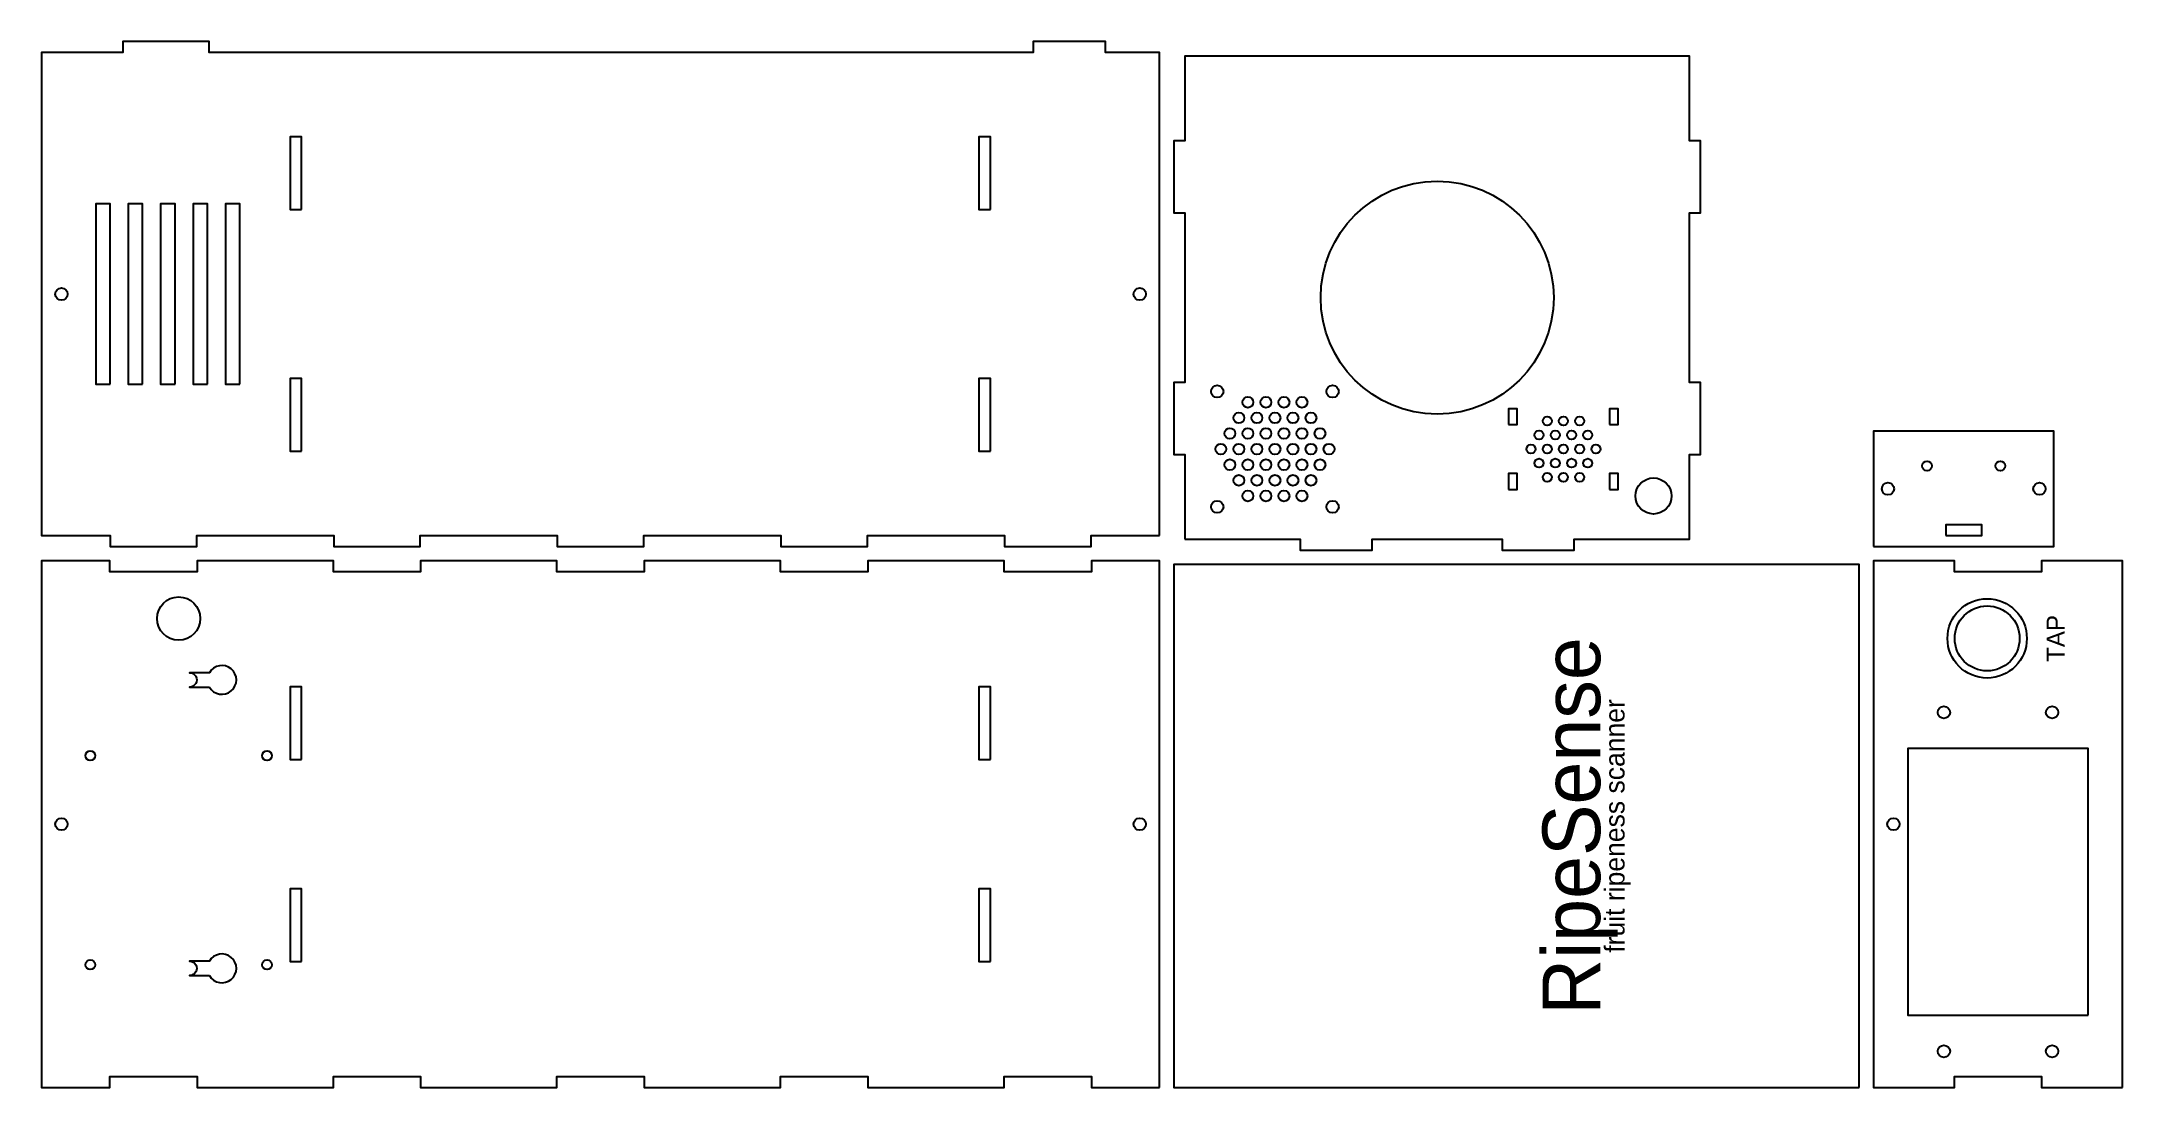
# Model space of a CAD drawing. Header units: millimetres. Extents: x 4 to 581, y 4 to 294.
import ezdxf
from ezdxf.enums import TextEntityAlignment as Align

# ---------------------------------------------------------------- set-up
doc = ezdxf.new("R2010")
doc.units = ezdxf.units.MM

msp = doc.modelspace()

# ---------------------------------------------------------------- linework, layer by layer
at = {"layer": 'CUT'}
for points in [[(314, 157), (314, 291), (299, 291), (299, 294), (279, 294), (279, 291), (50.5, 291), (50.5, 294), (26.5, 294), (26.5, 291), (4, 291), (4, 157), (23, 157), (23, 154), (47, 154), (47, 157), (85, 157), (85, 154), (109, 154), (109, 157), (147, 157), (147, 154), (171, 154), (171, 157), (209, 157), (209, 154), (233, 154), (233, 157), (271, 157), (271, 154), (295, 154), (295, 157)], [(321, 156), (353, 156), (353, 153), (373, 153), (373, 156), (409, 156), (409, 153), (429, 153), (429, 156), (461, 156), (461, 179.5), (464, 179.5), (464, 199.5), (461, 199.5), (461, 246.5), (464, 246.5), (464, 266.5), (461, 266.5), (461, 290), (321, 290), (321, 266.5), (318, 266.5), (318, 246.5), (321, 246.5), (321, 199.5), (318, 199.5), (318, 179.5), (321, 179.5)], [(76.1, 247.4), (76.1, 267.6), (72.9, 267.6), (72.9, 247.4)], [(267.1, 247.4), (267.1, 267.6), (263.9, 267.6), (263.9, 247.4)], [(23, 199), (23, 249), (19, 249), (19, 199)], [(32, 199), (32, 249), (28, 249), (28, 199)], [(41, 199), (41, 249), (37, 249), (37, 199)], [(50, 199), (50, 249), (46, 249), (46, 199)], [(59, 199), (59, 249), (55, 249), (55, 199)], [(76.1, 180.4), (76.1, 200.6), (72.9, 200.6), (72.9, 180.4)], [(267.1, 180.4), (267.1, 200.6), (263.9, 200.6), (263.9, 180.4)], [(410.8, 187.8), (413.2, 187.8), (413.2, 192.2), (410.8, 192.2)], [(438.8, 187.8), (441.2, 187.8), (441.2, 192.2), (438.8, 192.2)], [(512, 154), (562, 154), (562, 186), (512, 186)], [(410.8, 169.8), (413.2, 169.8), (413.2, 174.2), (410.8, 174.2)], [(438.8, 169.8), (441.2, 169.8), (441.2, 174.2), (438.8, 174.2)], [(532, 157), (542, 157), (542, 160), (532, 160)], [(314, 4), (314, 150), (295.1, 150), (295.1, 147), (270.9, 147), (270.9, 150), (233.1, 150), (233.1, 147), (208.9, 147), (208.9, 150), (171.1, 150), (171.1, 147), (146.9, 147), (146.9, 150), (109.1, 150), (109.1, 147), (84.9, 147), (84.9, 150), (47.1, 150), (47.1, 147), (22.9, 147), (22.9, 150), (4, 150), (4, 4), (22.9, 4), (22.9, 7), (47.1, 7), (47.1, 4), (84.9, 4), (84.9, 7), (109.1, 7), (109.1, 4), (146.9, 4), (146.9, 7), (171.1, 7), (171.1, 4), (208.9, 4), (208.9, 7), (233.1, 7), (233.1, 4), (270.9, 4), (270.9, 7), (295.1, 7), (295.1, 4)], [(508, 4), (508, 149), (318, 149), (318, 4)], [(581, 4), (581, 150), (558.6, 150), (558.6, 147), (534.4, 147), (534.4, 150), (512, 150), (512, 4), (534.4, 4), (534.4, 7), (558.6, 7), (558.6, 4)], [(50.5359, 115), (51.0509, 114.2976), (51.7057, 113.7234), (52.4693, 113.3045), (53.3054, 113.0608), (54.1745, 113.0038), (55.0353, 113.1363), (55.847, 113.452), (56.5712, 113.9358), (57.1734, 114.565), (57.6252, 115.3095), (57.9052, 116.1342), (58, 117), (57.9052, 117.8658), (57.6252, 118.6905), (57.1734, 119.435), (56.5712, 120.0642), (55.847, 120.548), (55.0353, 120.8637), (54.1745, 120.9962), (53.3054, 120.9392), (52.4693, 120.6955), (51.7057, 120.2766), (51.0509, 119.7024), (50.5359, 119), (45, 119), (45.5176, 118.9319), (46, 118.7321), (46.4142, 118.4142), (46.7321, 118), (46.9319, 117.5176), (47, 117), (46.9319, 116.4824), (46.7321, 116), (46.4142, 115.5858), (46, 115.2679), (45.5176, 115.0681), (45, 115)], [(76.1, 94.9), (76.1, 115.1), (72.9, 115.1), (72.9, 94.9)], [(267.1, 94.9), (267.1, 115.1), (263.9, 115.1), (263.9, 94.9)], [(571.5, 24), (571.5, 98), (521.5, 98), (521.5, 24)], [(76.1, 38.9), (76.1, 59.1), (72.9, 59.1), (72.9, 38.9)], [(267.1, 38.9), (267.1, 59.1), (263.9, 59.1), (263.9, 38.9)], [(50.5359, 35), (51.0509, 34.2976), (51.7057, 33.7234), (52.4693, 33.3045), (53.3054, 33.0608), (54.1745, 33.0038), (55.0353, 33.1363), (55.847, 33.452), (56.5712, 33.9358), (57.1734, 34.565), (57.6252, 35.3095), (57.9052, 36.1342), (58, 37), (57.9052, 37.8658), (57.6252, 38.6905), (57.1734, 39.435), (56.5712, 40.0642), (55.847, 40.548), (55.0353, 40.8637), (54.1745, 40.9962), (53.3054, 40.9392), (52.4693, 40.6955), (51.7057, 40.2766), (51.0509, 39.7024), (50.5359, 39), (45, 39), (45.5176, 38.9319), (46, 38.7321), (46.4142, 38.4142), (46.7321, 38), (46.9319, 37.5176), (47, 37), (46.9319, 36.4824), (46.7321, 36), (46.4142, 35.5858), (46, 35.2679), (45.5176, 35.0681), (45, 35)]]:
    msp.add_lwpolyline(points, close=True, dxfattribs=at)
for centre, radius in [((391, 223), 32.3), ((9.5, 224), 1.7), ((308.5, 224), 1.7), ((330, 197), 1.7), ((362, 197), 1.7), ((336, 189.66), 1.5), ((338.5, 193.99), 1.5), ((341, 189.66), 1.5), ((343.5, 193.99), 1.5), ((346, 189.66), 1.5), ((348.5, 193.99), 1.5), ((351, 189.66), 1.5), ((353.5, 193.99), 1.5), ((356, 189.66), 1.5), ((333.5, 185.33), 1.5), ((338.5, 185.33), 1.5), ((343.5, 185.33), 1.5), ((348.5, 185.33), 1.5), ((353.5, 185.33), 1.5), ((358.5, 185.33), 1.5), ((419.25, 184.897), 1.25), ((421.5, 188.794), 1.25), ((423.75, 184.897), 1.25), ((426, 188.794), 1.25), ((428.25, 184.897), 1.25), ((430.5, 188.794), 1.25), ((432.75, 184.897), 1.25), ((331, 181), 1.5), ((336, 181), 1.5), ((341, 181), 1.5), ((346, 181), 1.5), ((351, 181), 1.5), ((356, 181), 1.5), ((361, 181), 1.5), ((417, 181), 1.25), ((421.5, 181), 1.25), ((426, 181), 1.25), ((430.5, 181), 1.25), ((435, 181), 1.25), ((333.5, 176.67), 1.5), ((336, 172.34), 1.5), ((338.5, 176.67), 1.5), ((341, 172.34), 1.5), ((343.5, 176.67), 1.5), ((346, 172.34), 1.5), ((348.5, 176.67), 1.5), ((351, 172.34), 1.5), ((353.5, 176.67), 1.5), ((356, 172.34), 1.5), ((358.5, 176.67), 1.5), ((419.25, 177.103), 1.25), ((421.5, 173.206), 1.25), ((423.75, 177.103), 1.25), ((426, 173.206), 1.25), ((428.25, 177.103), 1.25), ((430.5, 173.206), 1.25), ((432.75, 177.103), 1.25), ((526.84, 176.35), 1.35), ((547.16, 176.35), 1.35), ((338.5, 168.01), 1.5), ((343.5, 168.01), 1.5), ((348.5, 168.01), 1.5), ((353.5, 168.01), 1.5), ((451, 168), 5), ((516, 170), 1.7), ((558, 170), 1.7), ((330, 165), 1.7), ((362, 165), 1.7), ((42, 134), 6), ((531.5, 108), 1.7), ((561.5, 108), 1.7), ((17.5, 96), 1.35), ((66.5, 96), 1.35), ((9.5, 77), 1.7), ((308.5, 77), 1.7), ((517.5, 77), 1.7), ((17.5, 38), 1.35), ((66.5, 38), 1.35), ((531.5, 14), 1.7), ((561.5, 14), 1.7)]:
    msp.add_circle(centre, radius, dxfattribs=at)
at = {"layer": 'ENGRAVE'}
for radius in [11, 9]:
    msp.add_circle((543.5, 128.5), radius, dxfattribs=at)

# ---------------------------------------------------------------- texts
for s, height, p in [('TAP', 5, (562.5, 128.5)), ('RipeSense', 16, (428.2, 76.5)), ('fruit ripeness scanner', 5.5, (440.2, 76.5))]:
    msp.add_text(s, height=height, rotation=90, dxfattribs=at).set_placement(p, align=Align.MIDDLE_CENTER)

doc.saveas('drawing.dxf')
